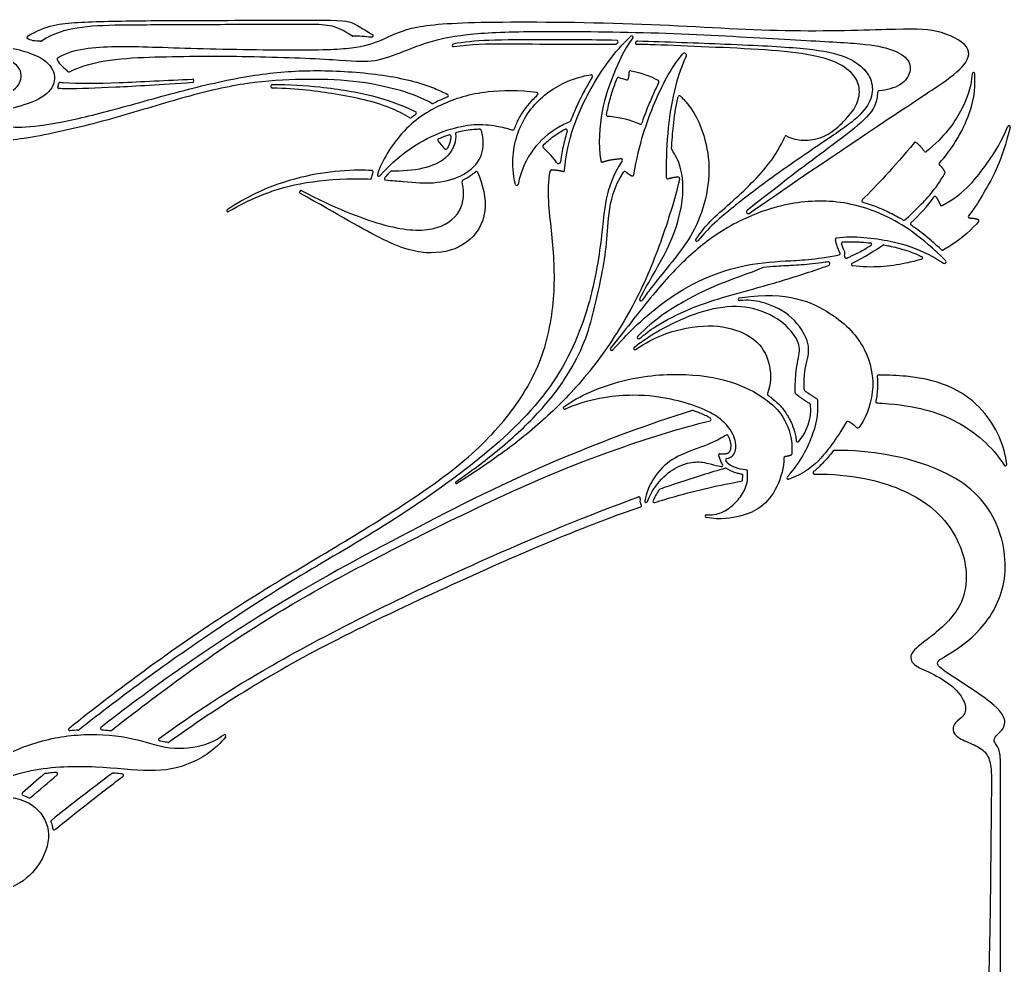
# Model space of a CAD drawing. Header units: millimetres. Extents: x -100 to 100, y -104 to 91.
# Drawn here: x 14.77 to 37.83, y -57.52 to -35.5 of the extents above; entities that cross this region are included whole.
import ezdxf

# ---------------------------------------------------------------- set-up
doc = ezdxf.new("R2010")
doc.units = ezdxf.units.MM
doc.header["$MEASUREMENT"] = 0
doc.layers.add('Layer 03', color=5, linetype='Continuous')

msp = doc.modelspace()

# ---------------------------------------------------------------- linework, layer by layer
at = {"layer": 'Layer 03'}
for p, q in [((31.522, -41.976), (31.588, -41.966)), ((27.521, -44.548), (27.468, -44.57)), ((31.083, -45.76), (31.043, -45.653)), ((31.072, -45.609), (31.187, -45.607))]:
    msp.add_line(p, q, dxfattribs=at)
for centre, radius, start, end in [((14.961, -35.913), 0.0323, 121.2028, 234.7675), ((22.521, -35.852), 0.0323, 236.1482, 273.1731), ((22.962, -35.87), 0.0323, 277.1863, 58.6802), ((28.667, -36.011), 0.0323, 317.9581, 88.7746), ((29.018, -35.902), 0.0323, 323.8959, 134.4982), ((15.256, -35.967), 0.0323, 270.0966, 303.9586), ((24.865, -36.094), 0.0307, 100.6885, 278.9061), ((28.642, -36.039), 0.0323, 269.8391, 318.3678), ((29.136, -36.042), 0.0323, 144.7406, 269.2044), ((29.15, -36.023), 0.0323, 88.3789, 144.2854), ((15.665, -36.411), 0.0323, 119.4936, 200.454), ((30.241, -36.33), 0.0516, 333.1045, 141.3631), ((15.905, -36.683), 0.0323, 217.22, 296.2381), ((18.781, -36.923), 0.0395, 274.0653, 92.0626), ((28.073, -36.814), 0.0323, 328.7026, 96.6558), ((28.709, -36.875), 0.0323, 75.0101, 158.3195), ((28.905, -36.866), 0.0323, 251.7823, 336.0716), ((28.989, -36.721), 0.0323, 79.272, 184.4063), ((29.622, -36.936), 0.0323, 333.1389, 62.7099), ((36.977, -36.763), 0.0323, 2.9152, 176.7049), ((15.679, -37.07), 0.0323, 157.838, 268.4652), ((15.705, -36.986), 0.0323, 85.6455, 166.9654), ((20.651, -37.05), 0.0412, 91.4997, 269.4908), ((24.716, -37.268), 0.0323, 291.6806, 61.9929), ((26.804, -37.225), 0.0323, 312.4144, 82.9974), ((30.128, -37.299), 0.0323, 45.8365, 167.6193), ((34.786, -37.194), 0.0404, 93.1037, 174.9059), ((24.38, -37.421), 0.0323, 239.5241, 297.1967), ((23.867, -37.754), 0.0323, 238.8645, 309.3637), ((23.971, -37.673), 0.0323, 306.5297, 63.2221), ((28.464, -37.719), 0.0323, 170.3433, 265.8289), ((25.483, -38.084), 0.0323, 16.3472, 89.7841), ((26.25, -38.036), 0.0323, 251.7535, 338.8249), ((27.485, -38.077), 0.0323, 342.673, 116.5187), ((27.564, -37.847), 0.0323, 291.4643, 339.6471), ((29.22, -37.899), 0.0323, 246.6325, 341.1358), ((37.801, -38.002), 0.0323, 345.0768, 158.16), ((24.533, -38.298), 0.0323, 112.9104, 222.4391), ((24.769, -38.209), 0.0323, 48.1665, 108.3968), ((24.772, -38.211), 0.0323, 359.5758, 48.0946), ((24.948, -38.155), 0.0323, 104.6686, 184.7311), ((32.613, -38.237), 0.0323, 60.8533, 156.1301), ((24.689, -38.483), 0.0323, 217.7236, 327.4774), ((26.977, -38.45), 0.0323, 136.3512, 228.1242), ((29.978, -38.506), 0.0323, 177.0154, 214.5595), ((35.622, -38.386), 0.0323, 55.7479, 139.9622), ((28.768, -38.766), 0.0323, 327.2363, 93.7975), ((35.86, -38.545), 0.0323, 213.8756, 309.185), ((27.31, -38.799), 0.0504, 214.1486, 353.0591), ((28.327, -38.783), 0.0323, 189.0958, 289.9239), ((36.207, -38.86), 0.0323, 136.0874, 234.4242), ((22.926, -39.177), 0.0323, 267.5546, 348.092), ((22.962, -39.042), 0.0323, 342.2, 88.3516), ((23.126, -39.113), 0.0323, 162.9129, 318.5739), ((23.289, -39.199), 0.0323, 137.9699, 265.676), ((23.425, -39.055), 0.0323, 89.3401, 135.1159), ((25.398, -39.063), 0.0323, 23.5423, 132.3138), ((27.152, -39.028), 0.0323, 91.147, 169.9152), ((27.423, -39), 0.0323, 252.0816, 355.9142), ((28.856, -39.064), 0.0323, 48.2773, 146.2177), ((29.034, -39.106), 0.0323, 243.5235, 350.179), ((29.854, -39.171), 0.0323, 181.7677, 288.2652), ((30.096, -39.192), 0.0323, 351.5127, 92.5652), ((36.283, -39.059), 0.0323, 329.9907, 25.1373), ((25.097, -39.264), 0.0323, 115.7219, 194.3744), ((26.339, -39.33), 0.0323, 192.6673, 348.6574), ((21.316, -39.513), 0.0346, 62.4315, 240.8554), ((36.081, -39.648), 0.0323, 37.2134, 145.795), ((34.409, -39.718), 0.0323, 134.3905, 254.046), ((36.233, -39.799), 0.0323, 200.2914, 297.6287), ((19.608, -39.948), 0.0252, 123.1288, 301.0422), ((31.729, -39.975), 0.0404, 128.3881, 304.739), ((36.889, -40.083), 0.0323, 140.6246, 267.6429), ((35.36, -40.137), 0.0323, 238.5637, 312.0458), ((35.541, -40.254), 0.0323, 132.5761, 235.6736), ((37.068, -40.178), 0.0323, 323.7023, 72.0409), ((33.794, -40.611), 0.0323, 98.0898, 191.1781), ((30.532, -40.633), 0.0281, 145.8534, 320.2953), ((33.935, -40.709), 0.0323, 94.4165, 197.3602), ((34.576, -40.73), 0.0323, 301.9091, 83.3341), ((34.885, -40.776), 0.0323, 79.7066, 124.1351), ((33.84, -40.943), 0.0323, 281.2172, 27.9299), ((33.84, -40.943), 0.145, 338.5065, 27.9299), ((34.016, -41.013), 0.0437, 158.5065, 293.7379), ((35.76, -41.044), 0.0323, 287.4324, 64.7637), ((36.254, -40.836), 0.0323, 226.8701, 298.6958), ((33.589, -41.181), 0.0437, 289.7154, 99.2084), ((34.169, -41.2), 0.0323, 118.2262, 262.5571), ((36.299, -41.138), 0.0406, 234.7367, 45.3737), ((31.527, -42.008), 0.0323, 98.2157, 274.5313), ((29.232, -42.017), 0.033, 152.119, 325.5312), ((29.18, -42.898), 0.0334, 135.7845, 310.6847), ((29.088, -43.157), 0.0272, 127.135, 303.7625), ((28.55, -43.168), 0.0324, 141.2598, 317.6201), ((34.769, -43.81), 0.0323, 90.4948, 185.6474), ((32.208, -44.216), 0.0323, 157.8095, 234.1031), ((32.857, -44.185), 0.0323, 180.7153, 227.7874), ((33.069, -44.119), 0.0323, 183.8826, 235.017), ((27.456, -44.54), 0.0323, 125.7574, 292.7028), ((33.15, -44.469), 0.0323, 5.561, 58.8031), ((33.319, -44.364), 0.0323, 3.6056, 56.852), ((34.732, -44.391), 0.0323, 167.3959, 266.9154), ((30.437, -44.631), 0.0323, 70.6818, 107.4235), ((30.834, -44.808), 0.0323, 283.9688, 59.7229), ((34.051, -44.885), 0.0323, 61.3395, 148.531), ((31.234, -45.203), 0.0323, 28.1959, 121.9356), ((34.279, -44.978), 0.0323, 223.1994, 318.4067), ((32.883, -45.3), 0.0323, 187.0391, 320.4081), ((31.073, -45.641), 0.0323, 90.7756, 200.5415), ((32.714, -45.612), 0.0323, 289.1632, 356.0348), ((33.733, -45.563), 0.0323, 90.4817, 142.6095), ((31.108, -45.876), 0.0323, 257.9813, 35.656), ((31.238, -45.749), 0.0323, 97.6861, 209.7562), ((32.592, -45.708), 0.0323, 96.6101, 182.7841), ((37.72, -45.858), 0.0323, 212.9063, 6.105), ((31.209, -45.977), 0.0323, 53.6684, 105.6997), ((31.571, -46.116), 0.0323, 359.5829, 81.0319), ((31.681, -46.014), 0.0323, 3.5898, 86.9941), ((33.274, -46.047), 0.0323, 127.6228, 270.3765), ((24.934, -46.279), 0.025, 124.3191, 302.5264), ((31.565, -46.218), 0.0323, 279.8542, 352.6991), ((32.664, -46.173), 0.0323, 138.0481, 290.5994), ((29.684, -46.464), 0.0323, 109.2815, 144.8593), ((29.186, -46.642), 0.0323, 348.1728, 110.049), ((29.354, -46.71), 0.145, 169.2494, 218.7516), ((29.216, -46.821), 0.0323, 288.5452, 38.7516), ((29.354, -46.71), 0.0323, 169.2494, 339.1102), ((29.545, -46.714), 0.0323, 156.6181, 287.5378), ((30.759, -47.064), 0.0323, 88.3279, 260.8255), ((15.928, -52.03), 0.0323, 128.8733, 276.2841), ((16.125, -52.013), 0.0323, 273.8256, 308.15), ((16.675, -52.008), 0.0323, 128.1053, 267.2422), ((16.886, -52.023), 0.0323, 264.7863, 308.2045), ((18.031, -52.264), 0.0323, 125.9059, 256.1631), ((18.22, -52.303), 0.0323, 261.0312, 305.6489), ((19.534, -52.179), 0.0323, 322.405, 126.3175), ((15.612, -53.064), 0.0323, 310.2652, 94.6154), ((16.932, -53.08), 0.0323, 85.5034, 127.0573), ((15.354, -53.091), 0.0323, 97.4668, 130.5699), ((17.146, -53.097), 0.0323, 307.1773, 85.3061), ((14.847, -53.532), 0.0323, 131.4521, 251.1077), ((14.996, -53.594), 0.0323, 243.6406, 311.1741), ((15.522, -54.172), 0.0323, 128.5722, 199.4171), ((15.564, -54.339), 0.0323, 189.3076, 309.217)]:
    msp.add_arc(centre, radius, start, end, dxfattribs=at)
for points, knots in [([(14.944, -35.885), (15.384, -35.619), (16.038, -35.549), (17.573, -35.515), (19.888, -35.515), (22.397, -35.493), (22.531, -35.573), (22.864, -35.773), (22.979, -35.842)], [249.343983, 249.343983, 249.343983, 249.343983, 257.795073, 266.470374, 275.145674, 283.820975, 292.496275, 298.455833, 298.455833, 298.455833, 298.455833]), ([(22.503, -35.879), (22.29, -35.736), (22.018, -35.618), (21.578, -35.605), (20.577, -35.605), (18.558, -35.621), (17.027, -35.62), (16.131, -35.655), (15.543, -35.813), (15.274, -35.994)], [301.744557, 301.744557, 301.744557, 301.744557, 307.357591, 314.13243, 320.90727, 327.68211, 334.456949, 341.231789, 347.388591, 347.388591, 347.388591, 347.388591]), ([(31.752, -40.009), (32.521, -39.475), (34.685, -38.007), (36.154, -37.045), (36.772, -36.609), (37.002, -36.121), (36.114, -35.694), (35.278, -35.72), (32.438, -35.804), (29.415, -35.576), (25.441, -35.537), (23.85, -35.643), (23.258, -35.958), (22.693, -36.171), (21.564, -36.226), (18.71, -36.18), (16.99, -36.098), (16.018, -36.174), (15.649, -36.383)], [1038.609283, 1038.609283, 1038.609283, 1038.609283, 1048.960623, 1059.990016, 1071.019409, 1082.048802, 1093.078196, 1104.107589, 1115.136982, 1126.166375, 1137.195769, 1148.225162, 1159.254555, 1170.283948, 1181.313342, 1192.342735, 1203.372128, 1213.679235, 1213.679235, 1213.679235, 1213.679235]), ([(15.919, -36.712), (16.5, -36.426), (17.95, -36.347), (20.064, -36.338), (22.328, -36.428), (22.949, -36.508), (23.604, -36.284), (24.359, -35.96), (25.394, -35.793), (27.072, -35.758), (30.036, -35.796), (32.767, -35.972), (34.342, -36.04), (35.046, -36.153), (35.482, -36.395), (35.538, -36.708), (35.337, -37.032), (34.954, -37.144), (34.784, -37.154)], [879.921811, 879.921811, 879.921811, 879.921811, 887.791612, 896.001381, 904.211149, 912.420918, 920.630687, 928.840455, 937.050224, 945.259993, 953.469761, 961.67953, 969.889299, 978.099067, 986.308836, 994.518605, 1002.728373, 1010.403003, 1010.403003, 1010.403003, 1010.403003]), ([(28.668, -35.979), (28.004, -35.965), (26.951, -35.965), (25.648, -35.966), (25.104, -36.018), (24.859, -36.064)], [90.638513, 90.638513, 90.638513, 90.638513, 97.287913, 104.388987, 110.730532, 110.730532, 110.730532, 110.730532]), ([(27.455, -39.002), (27.507, -38.277), (28.024, -37.053), (28.61, -36.257), (28.995, -35.879)], [814.932708, 814.932708, 814.932708, 814.932708, 826.062016, 837.134892, 837.134892, 837.134892, 837.134892]), ([(29.044, -35.921), (28.829, -36.215), (28.58, -36.78), (28.305, -37.537), (28.233, -38.401), (28.295, -38.788)], [837.730407, 837.730407, 837.730407, 837.730407, 843.970325, 850.404711, 856.627897, 856.627897, 856.627897, 856.627897]), ([(13.219, -49.224), (13.19, -48.812), (13.066, -47.934), (12.467, -47.151), (11.893, -46.831), (11.814, -46.692), (11.889, -46.553), (12.108, -46.375), (12.285, -45.818), (12.264, -44.53), (12.211, -42.182), (12.203, -39.419), (12.31, -38.836), (12.21, -38.468), (11.852, -38.14), (10.938, -37.832), (9.963, -37.455), (9.698, -36.835), (10.262, -36.368), (11.775, -36.053), (13.944, -36.009), (15.2, -36.28), (15.59, -36.652), (15.594, -37.095), (15.095, -37.453), (14.31, -37.603), (14.163, -37.802), (14.289, -37.98), (14.827, -38.024), (15.848, -37.884), (17.207, -37.527), (18.935, -37.035), (20.449, -36.729), (21.744, -36.655), (23.275, -36.759), (24.204, -36.988), (24.635, -37.188), (24.732, -37.239)], [851.857749, 851.857749, 851.857749, 851.857749, 857.013042, 863.249849, 869.486656, 875.723462, 881.960269, 888.197076, 894.433883, 900.670689, 906.907496, 913.144303, 919.381109, 925.617916, 931.854723, 938.091529, 944.328336, 950.565143, 956.80195, 963.038756, 969.275563, 975.51237, 981.749176, 987.985983, 994.22279, 1000.459596, 1006.696403, 1012.93321, 1019.170017, 1025.406823, 1031.64363, 1037.880437, 1044.117243, 1050.35405, 1056.590857, 1062.827663, 1064.790988, 1064.790988, 1064.790988, 1064.790988]), ([(24.364, -37.448), (24.16, -37.329), (23.608, -37.114), (22.537, -36.901), (21.354, -36.875), (20.104, -36.94), (18.657, -37.27), (17.026, -37.79), (15.261, -38.225), (13.925, -38.396), (13.187, -38.278), (13.019, -38.022), (13.162, -37.705), (13.991, -37.447), (14.636, -37.183), (14.861, -36.85), (14.701, -36.448), (13.788, -36.193), (12.781, -36.158), (11.748, -36.282), (10.914, -36.617), (10.515, -36.956), (10.594, -37.308), (10.976, -37.543), (11.808, -37.777), (12.677, -38.243), (12.756, -38.34), (12.629, -38.594), (12.456, -39.035), (12.392, -40.317), (12.401, -42.117), (12.389, -43.506), (12.44, -44.926), (12.486, -45.734), (12.373, -46.261), (12.153, -46.597), (12.14, -46.734), (12.587, -47.053), (12.928, -47.445), (13.259, -48.134), (13.365, -48.915), (13.391, -49.29), (13.392, -49.313)], [1067.714245, 1067.714245, 1067.714245, 1067.714245, 1072.181358, 1077.59074, 1083.000122, 1088.409504, 1093.818886, 1099.228268, 1104.63765, 1110.047033, 1115.456415, 1120.865797, 1126.275179, 1131.684561, 1137.093943, 1142.503325, 1147.912707, 1153.322089, 1158.731472, 1164.140854, 1169.550236, 1174.959618, 1180.369, 1185.778382, 1191.187764, 1196.597146, 1202.006529, 1207.415911, 1212.825293, 1218.234675, 1223.644057, 1229.053439, 1234.462821, 1239.872203, 1245.281586, 1250.690968, 1256.10035, 1261.509732, 1266.919114, 1272.328496, 1277.737878, 1278.093076, 1278.093076, 1278.093076, 1278.093076]), ([(24.869, -36.125), (25.282, -36.06), (26.061, -36.057), (27.39, -36.07), (28.223, -36.07), (28.606, -36.071), (28.642, -36.071)], [111.322162, 111.322162, 111.322162, 111.322162, 115.999282, 121.103286, 126.207291, 126.751331, 126.751331, 126.751331, 126.751331]), ([(32.629, -38.208), (32.755, -38.278), (33.023, -38.323), (33.462, -38.266), (33.825, -38.012), (34.194, -37.627), (34.342, -37.272), (34.308, -36.903), (33.972, -36.55), (33.293, -36.307), (32.15, -36.191), (30.806, -36.135), (29.756, -36.086), (29.271, -36.076), (29.136, -36.075)], [487.922308, 487.922308, 487.922308, 487.922308, 492.640674, 497.744678, 502.848682, 507.952686, 513.05669, 518.160694, 523.264698, 528.368702, 533.472706, 538.576711, 543.680715, 545.739317, 545.739317, 545.739317, 545.739317]), ([(29.15, -35.991), (29.811, -36.01), (31.456, -36.072), (33.075, -36.15), (33.964, -36.308), (34.443, -36.61), (34.643, -36.961), (34.619, -37.38), (34.271, -37.822), (33.419, -38.385), (32.318, -39.143), (31.513, -39.748), (30.844, -40.301), (30.554, -40.651)], [390.71042, 390.71042, 390.71042, 390.71042, 396.731424, 403.832495, 410.933567, 418.034639, 425.135711, 432.236782, 439.337854, 446.438926, 453.539997, 460.641069, 466.883374, 466.883374, 466.883374, 466.883374]), ([(29.066, -39.112), (29.194, -38.373), (29.512, -37.458), (29.905, -36.667), (30.201, -36.298)], [360.712183, 360.712183, 360.712183, 360.712183, 370.960694, 379.854827, 379.854827, 379.854827, 379.854827]), ([(30.287, -36.354), (30.157, -36.611), (29.965, -37.266), (29.844, -38.079), (29.813, -38.878), (29.822, -39.172)], [380.792805, 380.792805, 380.792805, 380.792805, 385.820961, 392.457522, 398.772391, 398.772391, 398.772391, 398.772391]), ([(15.708, -36.954), (15.73, -36.956), (16.128, -36.984), (16.919, -36.984), (18.203, -36.905), (18.78, -36.884)], [48.44868, 48.44868, 48.44868, 48.44868, 48.942182, 57.321221, 65.204441, 65.204441, 65.204441, 65.204441]), ([(26.308, -39.337), (26.199, -38.852), (26.309, -38.022), (26.937, -37.191), (27.638, -36.859), (28.001, -36.79), (28.069, -36.782)], [-172.843502, -172.843502, -172.843502, -172.843502, -166.285385, -159.06654, -151.847696, -150.24925, -150.24925, -150.24925, -150.24925]), ([(28.1, -36.831), (28.046, -36.921), (27.918, -37.143), (27.745, -37.484), (27.638, -37.741), (27.594, -37.859)], [-149.802609, -149.802609, -149.802609, -149.802609, -147.861902, -145.042676, -142.707913, -142.707913, -142.707913, -142.707913]), ([(28.433, -37.713), (28.443, -37.654), (28.465, -37.536), (28.507, -37.366), (28.554, -37.204), (28.607, -37.05), (28.649, -36.937), (28.674, -36.875), (28.679, -36.863)], [59.260443, 59.260443, 59.260443, 59.260443, 60.387448, 61.482307, 62.513556, 63.510407, 64.500281, 64.749607, 64.749607, 64.749607, 64.749607]), ([(36.945, -36.761), (36.925, -37.104), (36.695, -37.655), (36.32, -38.211), (35.88, -38.57)], [178.949184, 178.949184, 178.949184, 178.949184, 185.39327, 192.56475, 192.56475, 192.56475, 192.56475]), ([(36.184, -38.838), (36.301, -38.716), (36.631, -38.263), (36.882, -37.728), (37.031, -37.182), (37.009, -36.761)], [164.007944, 164.007944, 164.007944, 164.007944, 168.226268, 173.568838, 178.342543, 178.342543, 178.342543, 178.342543]), ([(18.784, -36.963), (18.042, -37.016), (16.857, -37.084), (16.122, -37.111), (15.729, -37.104), (15.678, -37.103)], [65.963671, 65.963671, 65.963671, 65.963671, 72.88396, 80.142092, 81.2362, 81.2362, 81.2362, 81.2362]), ([(20.65, -37.009), (21.039, -36.999), (21.947, -37.069), (23.011, -37.248), (23.67, -37.485), (23.981, -37.642), (23.986, -37.644)], [126.83144, 126.83144, 126.83144, 126.83144, 132.305545, 140.043873, 147.782201, 147.888658, 147.888658, 147.888658, 147.888658]), ([(23.85, -37.782), (23.707, -37.696), (23.184, -37.433), (22.203, -37.235), (21.237, -37.097), (20.651, -37.092)], [107.073241, 107.073241, 107.073241, 107.073241, 110.396816, 118.643078, 126.039627, 126.039627, 126.039627, 126.039627]), ([(29.651, -36.951), (29.628, -36.997), (29.558, -37.14), (29.442, -37.402), (29.332, -37.676), (29.27, -37.853), (29.25, -37.909)], [70.350969, 70.350969, 70.350969, 70.350969, 71.306295, 73.305905, 75.672396, 76.783804, 76.783804, 76.783804, 76.783804]), ([(26.808, -37.193), (26.39, -37.142), (25.507, -37.147), (24.56, -37.442), (23.685, -37.998), (23.19, -38.798), (23.096, -39.104)], [135.490705, 135.490705, 135.490705, 135.490705, 141.618029, 149.562249, 157.506468, 164.405176, 164.405176, 164.405176, 164.405176]), ([(24.728, -37.298), (24.662, -37.324), (24.549, -37.373), (24.44, -37.426), (24.395, -37.449)], [1065.245864, 1065.245864, 1065.245864, 1065.245864, 1066.579366, 1067.512929, 1067.512929, 1067.512929, 1067.512929]), ([(26.28, -38.048), (26.289, -38.026), (26.33, -37.924), (26.416, -37.751), (26.554, -37.542), (26.693, -37.377), (26.787, -37.284), (26.826, -37.249)], [183.840246, 183.840246, 183.840246, 183.840246, 184.284717, 185.877268, 187.417937, 188.921837, 189.878803, 189.878803, 189.878803, 189.878803]), ([(30.151, -37.276), (30.175, -37.3), (30.477, -37.607), (30.736, -38.213), (30.862, -38.991), (30.712, -39.915), (30.35, -40.65), (29.906, -41.202), (29.483, -41.725), (29.331, -41.932), (29.26, -42.036)], [125.086969, 125.086969, 125.086969, 125.086969, 125.541897, 131.043214, 136.544532, 142.045849, 147.547166, 153.048484, 158.549801, 162.248324, 162.248324, 162.248324, 162.248324]), ([(29.946, -38.504), (29.951, -38.41), (29.963, -38.231), (29.988, -37.95), (30.025, -37.663), (30.065, -37.439), (30.091, -37.316), (30.097, -37.292)], [117.099948, 117.099948, 117.099948, 117.099948, 118.846453, 120.43572, 122.332834, 124.215344, 124.661867, 124.661867, 124.661867, 124.661867]), ([(34.746, -37.19), (34.717, -37.518), (34.467, -37.826), (33.82, -38.338), (32.902, -38.994), (31.704, -39.944)], [1010.759933, 1010.759933, 1010.759933, 1010.759933, 1019.745375, 1029.049449, 1037.839807, 1037.839807, 1037.839807, 1037.839807]), ([(29.207, -37.929), (28.997, -37.838), (28.746, -37.775), (28.481, -37.752), (28.462, -37.751)], [53.490305, 53.490305, 53.490305, 53.490305, 58.53735, 58.927136, 58.927136, 58.927136, 58.927136]), ([(23.151, -39.135), (23.684, -38.53), (24.861, -37.908), (25.678, -37.919), (26.121, -38.028), (26.24, -38.067)], [164.948535, 164.948535, 164.948535, 164.948535, 172.486604, 180.441452, 183.53631, 183.53631, 183.53631, 183.53631]), ([(25.483, -38.051), (25.462, -38.051), (25.386, -38.052), (25.248, -38.062), (25.087, -38.088), (24.984, -38.113), (24.94, -38.124)], [-115.566663, -115.566663, -115.566663, -115.566663, -115.18426, -114.141454, -113.006984, -112.165713, -112.165713, -112.165713, -112.165713]), ([(27.576, -37.877), (27.479, -37.916), (26.99, -38.154), (26.506, -38.664), (26.371, -39.337)], [-142.539723, -142.539723, -142.539723, -142.539723, -140.679107, -133.167959, -133.167959, -133.167959, -133.167959]), ([(26.953, -38.428), (26.991, -38.389), (27.111, -38.274), (27.286, -38.147), (27.427, -38.07), (27.471, -38.048)], [35.04306, 35.04306, 35.04306, 35.04306, 36.046792, 38.132106, 39.035821, 39.035821, 39.035821, 39.035821]), ([(36.248, -39.828), (36.775, -39.552), (37.354, -38.79), (37.636, -38.325), (37.771, -37.99)], [116.134833, 116.134833, 116.134833, 116.134833, 123.983001, 131.377055, 131.377055, 131.377055, 131.377055]), ([(37.832, -38.01), (37.73, -38.394), (37.53, -39.003), (37.223, -39.513), (37.037, -39.851), (36.864, -40.063)], [131.98123, 131.98123, 131.98123, 131.98123, 136.604477, 141.773774, 146.556936, 146.556936, 146.556936, 146.556936]), ([(23.286, -39.231), (23.432, -39.242), (23.913, -39.286), (24.388, -39.329), (25.074, -39.171), (25.523, -38.781), (25.583, -38.38), (25.529, -38.126), (25.514, -38.075)], [-144.78351, -144.78351, -144.78351, -144.78351, -142.347427, -136.110621, -129.873814, -123.637007, -117.4002, -115.823006, -115.823006, -115.823006, -115.823006]), ([(24.916, -38.158), (24.929, -38.322), (24.809, -38.67), (24.342, -38.947), (23.834, -39.023), (23.484, -39.023), (23.425, -39.023)], [-111.886242, -111.886242, -111.886242, -111.886242, -107.291575, -101.882193, -96.472811, -95.418739, -95.418739, -95.418739, -95.418739]), ([(24.52, -38.268), (24.566, -38.249), (24.646, -38.217), (24.726, -38.189), (24.759, -38.178)], [-6.290251, -6.290251, -6.290251, -6.290251, -5.362625, -4.711507, -4.711507, -4.711507, -4.711507]), ([(24.804, -38.211), (24.804, -38.226), (24.802, -38.269), (24.789, -38.34), (24.76, -38.422), (24.733, -38.473), (24.716, -38.5)], [-10.600938, -10.600938, -10.600938, -10.600938, -10.33192, -9.790388, -9.247924, -8.706641, -8.706641, -8.706641, -8.706641]), ([(27.516, -38.086), (27.483, -38.193), (27.419, -38.431), (27.376, -38.673), (27.36, -38.805)], [39.503031, 39.503031, 39.503031, 39.503031, 41.583908, 44.058572, 44.058572, 44.058572, 44.058572]), ([(30.509, -40.617), (30.632, -40.436), (30.866, -40.156), (31.306, -39.781), (31.823, -39.305), (32.259, -38.814), (32.478, -38.464), (32.584, -38.223)], [467.412304, 467.412304, 467.412304, 467.412304, 470.725495, 474.988088, 479.250681, 483.513274, 487.58973, 487.58973, 487.58973, 487.58973]), ([(29.203, -42.002), (29.444, -41.547), (29.837, -40.923), (30.201, -39.994), (30.253, -39.093), (30.038, -38.65), (29.952, -38.524)], [162.866014, 162.866014, 162.866014, 162.866014, 169.99505, 178.049682, 186.104314, 189.743175, 189.743175, 189.743175, 189.743175]), ([(28.795, -38.783), (28.571, -39.131), (28.376, -39.731), (28.347, -40.413), (28.064, -42.275), (27.174, -44.208), (25.413, -45.839), (23.249, -47.325), (21.122, -48.531), (19.388, -49.671), (17.945, -50.662), (16.782, -51.54), (16.207, -51.989), (16.144, -52.038)], [860.158778, 860.158778, 860.158778, 860.158778, 870.75226, 881.88156, 893.010859, 904.140159, 915.269459, 926.398758, 937.528058, 948.657358, 959.786657, 970.915957, 972.284879, 972.284879, 972.284879, 972.284879]), ([(15.907, -52.005), (16.501, -51.526), (17.845, -50.506), (19.64, -49.266), (21.566, -48.108), (23.332, -47.056), (25.156, -45.822), (26.274, -44.63), (27.014, -43.352), (27.267, -41.775), (27.165, -40.42), (27.037, -39.494), (27.12, -39.022)], [974.132877, 974.132877, 974.132877, 974.132877, 983.770835, 995.800109, 1007.829384, 1019.858658, 1031.887932, 1043.917207, 1055.946481, 1067.975755, 1080.00503, 1091.818789, 1091.818789, 1091.818789, 1091.818789]), ([(22.963, -39.01), (22.864, -39.007), (22.448, -38.998), (21.795, -39.053), (20.845, -39.271), (20.102, -39.595), (19.594, -39.927)], [97.513463, 97.513463, 97.513463, 97.513463, 99.203536, 104.612918, 110.0223, 114.795583, 114.795583, 114.795583, 114.795583]), ([(19.621, -39.969), (19.861, -39.825), (20.417, -39.555), (21.22, -39.292), (22.249, -39.191), (22.801, -39.204), (22.925, -39.209)], [115.279833, 115.279833, 115.279833, 115.279833, 120.084189, 126.320996, 132.557803, 134.448226, 134.448226, 134.448226, 134.448226]), ([(25.428, -39.05), (25.554, -39.34), (25.71, -40.021), (25.237, -40.766), (24.368, -41.008), (23.395, -40.775), (22.181, -40.035), (21.3, -39.543)], [180.152608, 180.152608, 180.152608, 180.152608, 187.31553, 195.053859, 202.792187, 210.530515, 217.904992, 217.904992, 217.904992, 217.904992]), ([(22.958, -39.183), (22.965, -39.148), (22.977, -39.104), (22.99, -39.061), (22.993, -39.052)], [96.3027432, 96.3027432, 96.3027432, 96.3027432, 96.9765836, 97.1429244, 97.1429244, 97.1429244, 97.1429244]), ([(24.92, -46.259), (25.219, -46.055), (25.796, -45.631), (26.773, -44.776), (27.487, -43.875), (27.91, -43.084), (28.117, -42.374), (28.3, -41.567), (28.441, -40.784), (28.462, -40.067), (28.593, -39.399), (28.829, -39.046)], [457.915279, 457.915279, 457.915279, 457.915279, 463.044137, 469.130242, 475.216348, 481.302453, 487.388559, 493.474664, 499.56077, 505.646875, 511.557294, 511.557294, 511.557294, 511.557294]), ([(30.128, -39.197), (30.09, -39.451), (29.749, -40.569), (29.198, -41.958), (28.28, -43.444), (27.301, -44.537), (26.381, -45.325), (25.599, -45.885), (24.948, -46.3)], [400.970751, 400.970751, 400.970751, 400.970751, 410.105975, 419.724922, 429.343869, 438.962816, 448.581763, 457.435045, 457.435045, 457.435045, 457.435045]), ([(25.083, -39.235), (25.087, -39.233), (25.153, -39.2), (25.255, -39.14), (25.344, -39.069), (25.376, -39.039)], [177.583978, 177.583978, 177.583978, 177.583978, 177.672715, 178.95561, 179.772924, 179.772924, 179.772924, 179.772924]), ([(35.381, -40.161), (35.491, -40.062), (35.775, -39.786), (36.082, -39.471), (36.311, -39.076)], [153.195283, 153.195283, 153.195283, 153.195283, 156.404218, 162.176013, 162.176013, 162.176013, 162.176013]), ([(21.332, -39.482), (22.08, -39.873), (23.328, -40.37), (24.445, -40.462), (25.082, -40.016), (25.132, -39.531), (25.065, -39.272)], [218.572423, 218.572423, 218.572423, 218.572423, 226.41045, 234.656712, 242.902974, 250.166904, 250.166904, 250.166904, 250.166904]), ([(36.328, -41.109), (35.764, -40.553), (34.872, -39.94), (33.534, -39.641), (32.224, -39.846), (31.087, -40.384), (30.225, -41.091), (29.481, -41.921), (28.866, -42.722), (28.524, -43.148)], [293.148268, 293.148268, 293.148268, 293.148268, 301.622919, 310.592834, 319.56275, 328.532666, 337.502582, 346.472497, 353.874561, 353.874561, 353.874561, 353.874561]), ([(34.4, -39.749), (34.466, -39.768), (34.651, -39.826), (34.89, -39.923), (35.117, -40.035), (35.248, -40.107), (35.323, -40.152), (35.343, -40.165)], [146.545597, 146.545597, 146.545597, 146.545597, 147.808085, 150.160155, 151.311361, 152.504763, 152.938782, 152.938782, 152.938782, 152.938782]), ([(36.232, -40.859), (36.221, -40.849), (36.145, -40.779), (35.951, -40.604), (35.724, -40.422), (35.559, -40.306), (35.523, -40.281)], [102.685756, 102.685756, 102.685756, 102.685756, 102.958086, 104.60052, 107.533351, 108.348027, 108.348027, 108.348027, 108.348027]), ([(37.094, -40.197), (36.983, -40.348), (36.654, -40.639), (36.318, -40.837), (36.269, -40.864)], [94.836516, 94.836516, 94.836516, 94.836516, 101.346706, 102.435038, 102.435038, 102.435038, 102.435038]), ([(33.789, -40.579), (34.184, -40.523), (35.172, -40.641), (35.822, -40.895), (36.162, -41.091), (36.276, -41.171)], [276.943056, 276.943056, 276.943056, 276.943056, 282.678914, 288.577283, 292.400678, 292.400678, 292.400678, 292.400678]), ([(33.933, -40.677), (33.971, -40.674), (34.079, -40.669), (34.227, -40.67), (34.402, -40.679), (34.507, -40.689), (34.579, -40.697)], [22.685096, 22.685096, 22.685096, 22.685096, 23.40485, 24.713736, 25.456584, 26.694131, 26.694131, 26.694131, 26.694131]), ([(34.593, -40.757), (34.485, -40.824), (34.301, -40.929), (34.109, -41.019), (34.034, -41.053)], [27.187798, 27.187798, 27.187798, 27.187798, 29.363044, 30.750792, 30.750792, 30.750792, 30.750792]), ([(34.89, -40.744), (34.932, -40.751), (35.096, -40.783), (35.31, -40.836), (35.526, -40.909), (35.658, -40.962), (35.738, -40.998), (35.774, -41.015)], [105.139578, 105.139578, 105.139578, 105.139578, 105.917948, 108.242533, 109.230892, 110.141509, 110.873295, 110.873295, 110.873295, 110.873295]), ([(28.574, -43.19), (28.76, -42.986), (29.126, -42.603), (29.715, -42.092), (30.53, -41.573), (31.572, -41.194), (32.591, -41.109), (33.272, -41.089), (33.846, -40.975)], [354.490668, 354.490668, 354.490668, 354.490668, 359.151547, 365.697326, 372.243105, 378.788884, 385.334662, 391.720344, 391.720344, 391.720344, 391.720344]), ([(32.077, -41.273), (31.726, -41.421), (31.102, -41.62), (30.306, -41.997), (29.54, -42.48), (29.156, -42.874)], [147.581917, 147.581917, 147.581917, 147.581917, 156.928364, 167.117112, 176.450311, 176.450311, 176.450311, 176.450311]), ([(29.202, -42.923), (29.306, -42.834), (29.642, -42.579), (30.367, -42.211), (31.274, -41.92), (32.165, -41.69), (33.038, -41.416), (33.494, -41.261), (33.603, -41.222)], [177.081366, 177.081366, 177.081366, 177.081366, 180.885466, 186.727047, 192.568629, 198.410211, 204.251793, 206.149514, 206.149514, 206.149514, 206.149514]), ([(33.582, -41.138), (33.561, -41.141), (33.442, -41.16), (33.238, -41.187), (32.976, -41.21), (32.772, -41.222), (32.58, -41.232), (32.36, -41.245), (32.182, -41.261), (32.077, -41.273)], [206.94922, 206.94922, 206.94922, 206.94922, 207.338262, 209.183303, 210.775973, 212.205461, 212.980449, 214.333377, 216.298421, 216.298421, 216.298421, 216.298421]), ([(35.77, -41.075), (35.652, -41.112), (35.189, -41.229), (34.608, -41.29), (34.165, -41.232)], [111.352672, 111.352672, 111.352672, 111.352672, 113.738187, 120.302211, 120.302211, 120.302211, 120.302211]), ([(31.588, -41.966), (32.649, -41.813), (33.804, -42.337), (34.506, -43.126), (34.736, -44.149), (34.44, -44.845), (34.304, -44.999)], [-3209.326016, -3209.326016, -3209.326016, -3209.326016, -3200.513289, -3191.700562, -3182.887835, -3174.585115, -3174.585115, -3174.585115, -3174.585115]), ([(32.824, -44.186), (32.818, -43.722), (32.926, -43.323), (32.943, -43.004), (32.538, -42.492), (31.78, -42.149), (30.93, -42.184), (29.999, -42.531), (29.429, -42.88), (29.175, -43.057), (29.071, -43.136)], [195.224986, 195.224986, 195.224986, 195.224986, 199.801153, 204.422872, 209.04459, 213.666308, 218.288026, 222.909745, 227.531463, 230.348322, 230.348322, 230.348322, 230.348322]), ([(33.037, -44.121), (33.012, -43.762), (33.143, -43.357), (33.158, -42.954), (32.716, -42.326), (32.021, -42.043), (31.734, -42.024), (31.53, -42.04)], [-3230.19832, -3230.19832, -3230.19832, -3230.19832, -3226.225223, -3222.195501, -3218.165779, -3214.136058, -3210.350887, -3210.350887, -3210.350887, -3210.350887]), ([(29.103, -43.18), (29.573, -42.866), (30.399, -42.61), (31.267, -42.615), (32.004, -42.964), (32.272, -43.547), (32.262, -43.993), (32.178, -44.204)], [230.867262, 230.867262, 230.867262, 230.867262, 235.327638, 240.468789, 245.609941, 250.751092, 255.892244, 255.892244, 255.892244, 255.892244]), ([(27.437, -44.514), (27.786, -44.263), (28.813, -43.816), (30.339, -43.707), (31.506, -43.938), (32.23, -44.379), (32.591, -44.76), (32.77, -45.265), (32.746, -45.615)], [275.673696, 275.673696, 275.673696, 275.673696, 282.447927, 289.223723, 295.999518, 302.775314, 309.551109, 316.194097, 316.194097, 316.194097, 316.194097]), ([(34.737, -43.814), (34.744, -43.885), (34.748, -43.995), (34.74, -44.132), (34.727, -44.251), (34.713, -44.331), (34.701, -44.384)], [-21.471784, -21.471784, -21.471784, -21.471784, -20.13734, -19.42695, -18.931148, -17.921053, -17.921053, -17.921053, -17.921053]), ([(37.753, -45.854), (37.708, -45.437), (37.292, -44.454), (36.17, -43.824), (34.998, -43.776), (34.769, -43.778)], [-61.953517, -61.953517, -61.953517, -61.953517, -44.895283, -26.019116, -21.803929, -21.803929, -21.803929, -21.803929]), ([(31.234, -45.717), (31.341, -45.703), (31.46, -45.57), (31.447, -45.21), (31.117, -44.774), (30.585, -44.509), (29.949, -44.33), (29.177, -44.204), (28.131, -44.293), (27.521, -44.548)], [244.050988, 244.050988, 244.050988, 244.050988, 247.993918, 252.450895, 256.907872, 261.364848, 265.821825, 270.278802, 274.735778, 274.735778, 274.735778, 274.735778]), ([(32.189, -44.242), (32.211, -44.259), (32.284, -44.313), (32.401, -44.41), (32.53, -44.545), (32.62, -44.672), (32.684, -44.783), (32.749, -44.911), (32.802, -45.054), (32.836, -45.2), (32.847, -45.273), (32.851, -45.304)], [256.158558, 256.158558, 256.158558, 256.158558, 256.675215, 257.850719, 258.977001, 260.122849, 260.724652, 261.364064, 262.777621, 263.556888, 264.139904, 264.139904, 264.139904, 264.139904]), ([(32.64, -46.151), (32.975, -45.779), (33.258, -45.143), (33.374, -44.725), (33.351, -44.362)], [-3159.516782, -3159.516782, -3159.516782, -3159.516782, -3153.410567, -3146.883369, -3146.883369, -3146.883369, -3146.883369]), ([(32.908, -45.321), (32.92, -45.307), (33.079, -45.107), (33.217, -44.822), (33.182, -44.466)], [264.605449, 264.605449, 264.605449, 264.605449, 264.913914, 268.957332, 268.957332, 268.957332, 268.957332]), ([(34.731, -44.423), (34.773, -44.426), (35.606, -44.477), (36.624, -44.769), (37.399, -45.42), (37.693, -45.875)], [-90.697335, -90.697335, -90.697335, -90.697335, -89.945342, -75.695017, -62.488282, -62.488282, -62.488282, -62.488282]), ([(30.427, -44.6), (29.408, -44.92), (26.82, -45.886), (23.828, -47.422), (20.549, -49.165), (17.858, -51.041), (16.681, -51.962), (16.655, -51.983)], [469.704409, 469.704409, 469.704409, 469.704409, 482.441953, 501.318118, 520.194282, 539.070447, 539.501743, 539.501743, 539.501743, 539.501743]), ([(30.851, -44.78), (30.839, -44.773), (30.789, -44.744), (30.696, -44.698), (30.585, -44.651), (30.501, -44.619), (30.46, -44.604), (30.448, -44.6)], [466.843075, 466.843075, 466.843075, 466.843075, 467.099623, 467.91174, 468.759375, 469.342572, 469.576156, 469.576156, 469.576156, 469.576156]), ([(16.906, -52.048), (17.167, -51.842), (17.974, -51.221), (19.662, -49.979), (21.61, -48.801), (23.595, -47.756), (26.234, -46.452), (28.433, -45.547), (30.154, -45.01), (30.842, -44.839)], [378.834274, 378.834274, 378.834274, 378.834274, 385.89674, 400.147063, 414.397386, 428.64771, 442.898033, 457.148356, 466.369204, 466.369204, 466.369204, 466.369204]), ([(34.023, -44.868), (33.766, -45.288), (33.447, -45.723), (33.073, -46.054), (32.676, -46.203)], [-3172.451778, -3172.451778, -3172.451778, -3172.451778, -3166.019694, -3160.049287, -3160.049287, -3160.049287, -3160.049287]), ([(31.217, -45.175), (31.177, -45.201), (30.915, -45.355), (30.465, -45.51), (29.874, -45.738), (29.497, -46.186), (29.358, -46.519), (29.322, -46.704)], [112.899502, 112.899502, 112.899502, 112.899502, 113.843872, 118.977032, 124.110192, 129.243351, 132.656371, 132.656371, 132.656371, 132.656371]), ([(31.187, -45.607), (31.198, -45.607), (31.217, -45.606), (31.242, -45.601), (31.26, -45.595), (31.274, -45.586), (31.286, -45.577), (31.296, -45.565), (31.305, -45.55), (31.315, -45.528), (31.326, -45.492), (31.332, -45.44), (31.329, -45.375), (31.316, -45.316), (31.3, -45.266), (31.283, -45.227), (31.27, -45.201), (31.263, -45.187)], [153.542119, 153.542119, 153.542119, 153.542119, 153.737922, 153.891065, 154.00942, 154.105421, 154.192859, 154.284721, 154.391396, 154.518284, 154.739992, 155.087123, 155.486612, 155.942863, 156.193909, 156.461559, 156.738722, 156.738722, 156.738722, 156.738722]), ([(33.707, -45.544), (33.687, -45.57), (33.632, -45.64), (33.553, -45.734), (33.455, -45.841), (33.362, -45.934), (33.288, -45.996), (33.254, -46.022)], [1142.945374, 1142.945374, 1142.945374, 1142.945374, 1143.56473, 1144.579121, 1145.234981, 1146.248978, 1147.028009, 1147.028009, 1147.028009, 1147.028009]), ([(37.599, -60.793), (37.6, -60.642), (37.609, -58.19), (37.609, -52.939), (37.609, -52.556), (37.509, -52.382), (37.432, -52.273), (37.514, -52.157), (37.77, -51.944), (37.631, -51.523), (36.402, -50.743), (36.008, -50.468), (36.416, -50.297), (37.271, -49.672), (37.859, -48.502), (37.535, -46.882), (36.278, -45.858), (34.606, -45.524), (33.732, -45.531)], [967.549941, 967.549941, 967.549941, 967.549941, 968.326776, 980.029029, 991.731282, 1003.433534, 1015.135787, 1026.838039, 1038.540292, 1050.242544, 1061.944797, 1073.647049, 1085.349302, 1097.051554, 1108.753807, 1120.456059, 1132.158312, 1142.763413, 1142.763413, 1142.763413, 1142.763413]), ([(29.384, -46.722), (29.472, -46.493), (29.743, -46.124), (30.126, -45.87), (30.515, -45.777), (30.751, -45.815), (31.016, -45.889), (31.101, -45.907)], [133.249297, 133.249297, 133.249297, 133.249297, 136.603943, 140.708587, 144.81323, 148.917874, 150.57785, 150.57785, 150.57785, 150.57785]), ([(32.56, -45.71), (32.569, -45.913), (32.417, -46.436), (32.042, -46.88), (31.611, -47.068), (31.094, -47.151), (30.754, -47.096)], [317.589143, 317.589143, 317.589143, 317.589143, 321.682347, 325.98888, 330.295414, 334.295999, 334.295999, 334.295999, 334.295999]), ([(31.134, -45.857), (31.132, -45.853), (31.111, -45.823), (31.094, -45.79), (31.083, -45.76)], [151.0584254, 151.0584254, 151.0584254, 151.0584254, 151.1428566, 151.7370078, 151.7370078, 151.7370078, 151.7370078]), ([(31.683, -45.981), (31.591, -45.976), (31.445, -45.944), (31.262, -45.857), (31.21, -45.765)], [345.609997, 345.609997, 345.609997, 345.609997, 347.394281, 349.102091, 349.102091, 349.102091, 349.102091]), ([(31.2, -45.946), (30.848, -46.045), (30.351, -46.2), (29.812, -46.385), (29.674, -46.434)], [44.069876, 44.069876, 44.069876, 44.069876, 47.537244, 48.712119, 48.712119, 48.712119, 48.712119]), ([(30.76, -47.032), (30.951, -47.037), (31.181, -46.962), (31.445, -46.754), (31.66, -46.473), (31.728, -46.233), (31.714, -46.012)], [334.898129, 334.898129, 334.898129, 334.898129, 337.11375, 339.886946, 342.660143, 345.318861, 345.318861, 345.318861, 345.318861]), ([(31.576, -46.084), (31.571, -46.083), (31.535, -46.077), (31.48, -46.064), (31.418, -46.044), (31.366, -46.025), (31.309, -46.001), (31.261, -45.974), (31.234, -45.956), (31.228, -45.951)], [58.583326, 58.583326, 58.583326, 58.583326, 58.686717, 59.262949, 59.63063, 59.883226, 60.300782, 60.763108, 60.906588, 60.906588, 60.906588, 60.906588]), ([(31.597, -46.222), (31.599, -46.209), (31.602, -46.174), (31.603, -46.139), (31.604, -46.116)], [57.6441668, 57.6441668, 57.6441668, 57.6441668, 57.8778529, 58.2990152, 58.2990152, 58.2990152, 58.2990152]), ([(33.274, -46.08), (33.692, -46.077), (34.679, -46.166), (36.113, -46.74), (36.876, -47.99), (36.807, -49.189), (35.902, -49.949), (35.456, -50.253), (35.555, -50.544), (35.963, -50.686), (36.541, -51.026), (36.802, -51.4), (36.802, -51.695), (36.58, -51.833), (36.474, -51.985), (36.536, -52.197), (36.909, -52.352), (37.254, -52.51), (37.39, -52.808), (37.401, -53.161), (37.374, -55.366), (37.358, -57.228), (37.296, -58.325), (37.332, -59.167), (37.392, -59.898), (37.344, -60.551), (37.247, -60.86), (37.176, -60.995)], [1147.526314, 1147.526314, 1147.526314, 1147.526314, 1152.577492, 1160.588759, 1168.600026, 1176.611293, 1184.62256, 1192.633827, 1200.645094, 1208.656361, 1216.667628, 1224.678895, 1232.690162, 1240.701429, 1248.712696, 1256.723962, 1264.735229, 1272.746496, 1280.757763, 1288.76903, 1296.780297, 1304.791564, 1312.802831, 1320.814098, 1328.825365, 1336.836632, 1343.599212, 1343.599212, 1343.599212, 1343.599212]), ([(29.554, -46.745), (29.712, -46.695), (30.398, -46.488), (31.076, -46.335), (31.57, -46.249)], [51.107243, 51.107243, 51.107243, 51.107243, 52.552301, 57.38989, 57.38989, 57.38989, 57.38989]), ([(29.658, -46.446), (29.648, -46.459), (29.612, -46.513), (29.562, -46.598), (29.528, -46.672), (29.515, -46.701)], [48.836309, 48.836309, 48.836309, 48.836309, 49.13572, 50.05098, 50.650247, 50.650247, 50.650247, 50.650247]), ([(18.012, -52.238), (18.811, -51.66), (20.661, -50.42), (25.165, -48.199), (28.049, -47.023), (29.175, -46.612)], [253.802211, 253.802211, 253.802211, 253.802211, 262.655911, 274.358164, 283.509239, 283.509239, 283.509239, 283.509239]), ([(29.226, -46.852), (28.619, -47.055), (27.151, -47.624), (25.079, -48.538), (22.328, -49.822), (20.363, -50.891), (19.02, -51.771), (18.283, -52.298), (18.239, -52.329)], [284.6743, 284.6743, 284.6743, 284.6743, 290.237239, 298.248506, 306.259774, 314.271041, 322.282308, 322.788382, 322.788382, 322.788382, 322.788382]), ([(16.673, -52.04), (16.732, -52.043), (16.802, -52.048), (16.872, -52.054), (16.883, -52.055)], [539.987423, 539.987423, 539.987423, 539.987423, 541.080432, 541.287757, 541.287757, 541.287757, 541.287757]), ([(10.342, -57.118), (10.809, -56.287), (11.42, -55.442), (12.156, -54.577), (12.923, -53.753), (13.93, -52.853), (15.059, -52.305), (16.258, -52.098), (17.457, -52.211), (18.241, -52.527), (19.069, -52.424), (19.375, -52.255), (19.515, -52.153)], [284.646414, 284.646414, 284.646414, 284.646414, 291.727222, 299.020011, 306.312799, 313.605588, 320.898376, 328.191165, 335.483954, 342.776742, 350.069531, 355.368776, 355.368776, 355.368776, 355.368776]), ([(19.56, -52.199), (19.33, -52.497), (18.696, -52.899), (17.85, -53.042), (16.579, -52.875), (15.008, -52.907), (13.553, -53.48), (12.418, -54.502), (11.63, -55.347), (10.866, -56.331), (10.391, -57.146)], [355.940938, 355.940938, 355.940938, 355.940938, 363.561994, 372.575871, 381.589749, 390.603626, 399.617504, 408.631381, 417.645259, 426.424164, 426.424164, 426.424164, 426.424164]), ([(18.215, -52.335), (18.17, -52.328), (18.106, -52.315), (18.042, -52.3), (18.024, -52.296)], [322.944127, 322.944127, 322.944127, 322.944127, 323.797345, 324.154844, 324.154844, 324.154844, 324.154844]), ([(15.61, -53.032), (15.555, -53.036), (15.469, -53.044), (15.383, -53.055), (15.35, -53.059)], [135.346626, 135.346626, 135.346626, 135.346626, 136.355334, 136.960314, 136.960314, 136.960314, 136.960314]), ([(17.148, -53.065), (17.094, -53.061), (17.023, -53.055), (16.952, -53.049), (16.935, -53.048)], [135.02743, 135.02743, 135.02743, 135.02743, 136.031869, 136.353323, 136.353323, 136.353323, 136.353323]), ([(15.585, -54.364), (15.824, -54.169), (16.3, -53.788), (16.878, -53.341), (17.165, -53.123)], [127.474696, 127.474696, 127.474696, 127.474696, 131.165702, 134.54527, 134.54527, 134.54527, 134.54527]), ([(12.1, -54.966), (12.608, -54.423), (13.486, -53.683), (14.632, -53.514), (15.343, -53.935), (15.52, -54.646), (15.095, -55.428), (14.445, -55.809), (13.705, -55.95), (13.266, -55.935), (12.981, -55.936)], [278.422995, 278.422995, 278.422995, 278.422995, 284.107098, 290.351147, 296.595196, 302.839244, 309.083293, 315.327342, 321.571391, 326.655226, 326.655226, 326.655226, 326.655226]), ([(15.491, -54.183), (15.505, -54.222), (15.52, -54.275), (15.53, -54.33), (15.532, -54.344)], [141.5587, 141.5587, 141.5587, 141.5587, 142.321612, 142.591139, 142.591139, 142.591139, 142.591139])]:
    msp.add_open_spline(points, degree=3, knots=knots, dxfattribs=at)
for points, degree in [([(15.256, -35.999), (15.122, -35.999), (15.007, -35.985), (14.942, -35.939)], 3), ([(22.966, -35.902), (22.878, -35.913), (22.749, -35.872), (22.523, -35.885)], 3), ([(28.667, -36.06), (28.675, -36.051), (28.683, -36.042), (28.691, -36.033)], 3), ([(29.11, -36.024), (29.114, -36.017), (29.119, -36.011), (29.123, -36.004)], 3), ([(15.634, -36.423), (15.682, -36.55), (15.81, -36.612), (15.879, -36.703)], 3), ([(28.717, -36.844), (28.774, -36.859), (28.833, -36.876), (28.895, -36.897)], 3), ([(28.935, -36.879), (28.963, -36.815), (28.956, -36.723)], 2), ([(28.995, -36.689), (29.24, -36.735), (29.453, -36.812), (29.637, -36.907)], 3), ([(15.649, -37.058), (15.659, -37.032), (15.668, -37.006), (15.674, -36.979)], 3), ([(23.99, -37.699), (23.955, -37.725), (23.921, -37.751), (23.887, -37.779)], 3), ([(24.791, -38.185), (24.792, -38.185), (24.793, -38.186), (24.794, -38.187)], 3), ([(24.663, -38.503), (24.615, -38.44), (24.563, -38.379), (24.509, -38.32)], 3), ([(27.269, -38.827), (27.197, -38.722), (27.089, -38.594), (26.955, -38.475)], 3), ([(35.598, -38.366), (35.116, -38.939), (34.724, -39.364), (34.386, -39.695)], 3), ([(35.833, -38.563), (35.743, -38.429), (35.641, -38.36)], 2), ([(28.338, -38.814), (28.514, -38.75), (28.765, -38.733)], 2), ([(36.312, -39.046), (36.262, -38.939), (36.188, -38.886)], 2), ([(23.402, -39.032), (23.355, -39.079), (23.309, -39.127), (23.265, -39.177)], 3), ([(27.152, -38.996), (27.296, -38.993), (27.413, -39.031)], 2), ([(28.878, -39.039), (28.942, -39.096), (29.02, -39.135)], 2), ([(29.864, -39.202), (29.977, -39.165), (30.095, -39.159)], 2), ([(35.519, -40.231), (35.72, -40.046), (35.909, -39.843), (36.054, -39.629)], 3), ([(36.107, -39.628), (36.161, -39.7), (36.202, -39.81)], 2), ([(36.887, -40.116), (36.995, -40.12), (37.078, -40.147)], 2), ([(33.869, -40.928), (33.797, -40.792), (33.762, -40.617)], 2), ([(33.969, -40.875), (33.944, -40.828), (33.922, -40.776), (33.904, -40.719)], 3), ([(34.154, -41.172), (34.453, -41.012), (34.675, -40.879), (34.866, -40.749)], 3), ([(33.167, -44.442), (32.939, -44.304), (32.835, -44.209)], 2), ([(33.336, -44.337), (33.166, -44.226), (33.05, -44.145)], 2), ([(34.256, -45), (34.179, -44.919), (34.066, -44.857)], 2), ([(32.724, -45.643), (32.648, -45.669), (32.588, -45.676)], 2), ([(29.218, -46.649), (29.216, -46.66), (29.213, -46.672), (29.211, -46.683)], 3), ([(16.127, -52.045), (16.061, -52.049), (15.996, -52.055), (15.931, -52.062)], 3), ([(16.913, -53.054), (16.455, -53.4), (15.979, -53.766), (15.501, -54.147)], 3), ([(15.333, -53.066), (15.158, -53.216), (14.989, -53.364), (14.826, -53.508)], 3), ([(15.017, -53.619), (15.221, -53.44), (15.428, -53.262), (15.633, -53.088)], 3), ([(14.837, -53.563), (14.886, -53.58), (14.935, -53.6), (14.982, -53.623)], 3)]:
    msp.add_open_spline(points, degree=degree, dxfattribs=at)

doc.saveas('drawing.dxf')
